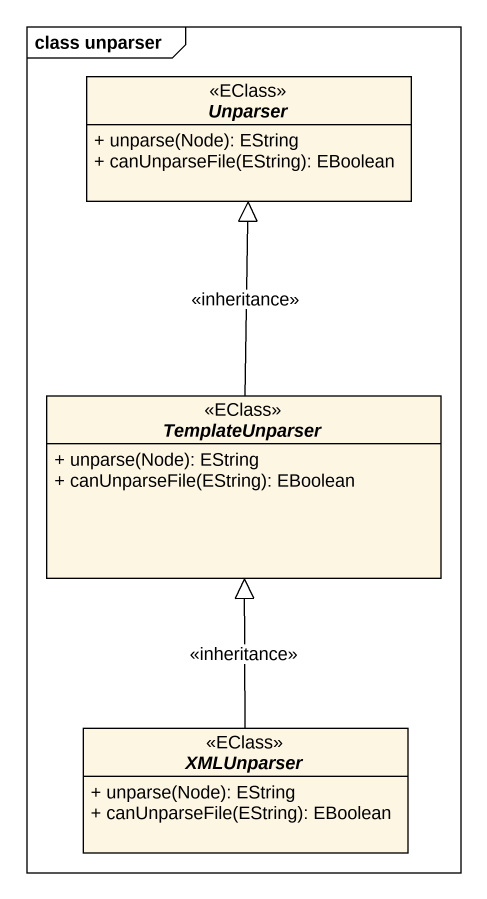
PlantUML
@startuml
mainframe class unparser
hide circle
hide empty members
skinparam classAttributeIconSize 0
abstract class Unparser <<EClass>> {
  + unparse(Node): EString
  + canUnparseFile(EString): EBoolean
}
abstract class TemplateUnparser <<EClass>> {
  + unparse(Node): EString
  + canUnparseFile(EString): EBoolean
}
abstract class XMLUnparser <<EClass>> {
  + unparse(Node): EString
  + canUnparseFile(EString): EBoolean
}
TemplateUnparser -up-|> Unparser : <<inheritance>>
XMLUnparser -up-|> TemplateUnparser : <<inheritance>>
@enduml
